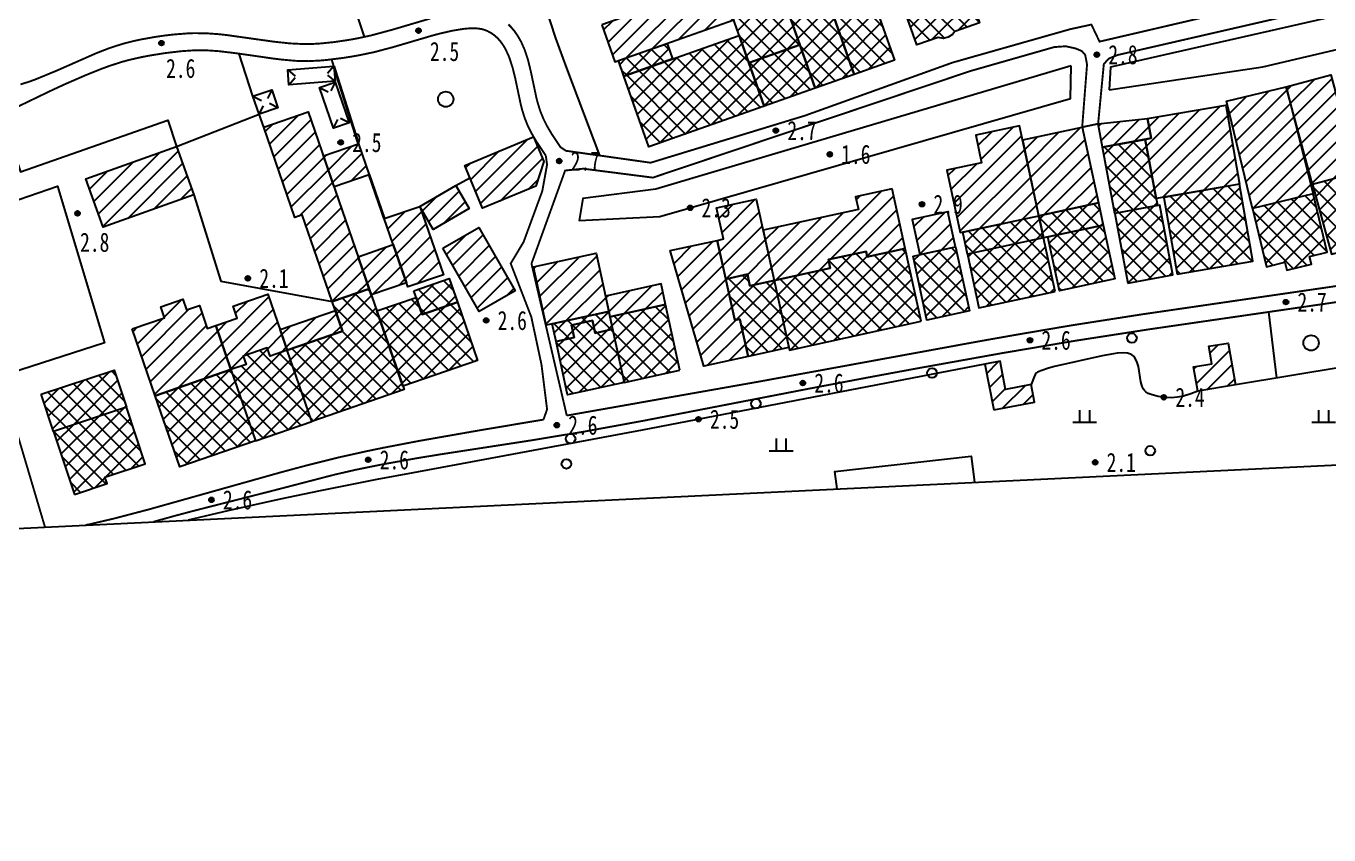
# Model space of a CAD drawing. Header units: metres. Extents: x 494039 to 619385, y 3351420 to 3402703.
# Drawn here: x 537153.6 to 537426.2, y 3373601.2 to 3373770.4 of the extents above; entities that cross this region are included whole.
import ezdxf
from ezdxf.enums import TextEntityAlignment as Align

# ---------------------------------------------------------------- set-up
doc = ezdxf.new("R2010")
doc.units = ezdxf.units.M
for name, pattern in [('2430', [0]), ('8521', [0]), ('8522', [0]), ('9610', [0])]:
    doc.linetypes.add(name, pattern=pattern)
for name, color, linetype in [('310300', 8, 'Continuous'), ('310500', 8, 'Continuous'), ('310600', 8, 'Continuous'), ('380201', 8, '2430'), ('420500', 8, 'Continuous'), ('510301', 8, 'Continuous'), ('720100', 8, 'Continuous'), ('760201', 8, '8521'), ('760202', 8, '8522'), ('810100', 8, '9610'), ('810302', 8, 'Continuous'), ('810501', 8, 'Continuous'), ('范围线', 8, 'Continuous')]:
    doc.layers.add(name, color=color, linetype=linetype)
pattern_1 = [(45, (0, 0), (-1.767766953, 1.767766953), []), (135, (0, 0), (-1.767766953, -1.767766953), [])]
pattern_2 = [(45, (0, 0), (-1.767766953, 1.767766953), [])]

# ---------------------------------------------------------------- blocks, each defined once
blk = doc.blocks.new('gc170')
at = {"linetype": 'Continuous'}
blk.add_circle((0, 0), 0.5, dxfattribs=at)
blk = doc.blocks.new('p_point')
for radius in [0.25, 0.2, 0.15, 0.1, 0.05]:
    blk.add_circle((0, 0), radius)
blk.add_point((0, 0))
blk = doc.blocks.new('v1')
blk.add_circle((0, 0), 0.8)
blk = doc.blocks.new('vm')
at = {"linetype": 'Continuous'}
for p, q in [((1.25, 0), (-1.25, 0)), ((-0.5, 0), (-0.5, 1.3)), ((0.5, 1.3), (0.5, 0))]:
    blk.add_line(p, q, dxfattribs=at)
blk = doc.blocks.new('1-3&1-4')
at = {"layer": '310300', "linetype": 'Continuous'}
h = blk.add_hatch(dxfattribs=at)
h.set_pattern_fill('ANSI31', color=8, scale=20, style=0)
h.set_pattern_definition(pattern_2)
h.paths.add_polyline_path([(537274.0711, 3373770.7112), (537276.8162, 3373762.9485), (537301.6573, 3373771.733), (537298.9122, 3373779.4957)])
h = blk.add_hatch(dxfattribs=at)
h.set_pattern_fill('ANSI31', color=8, scale=20, style=0)
h.set_pattern_definition(pattern_2)
h.paths.add_polyline_path([(537417.2397, 3373757.7088), (537426.5643, 3373760.2239), (537432.0761, 3373739.7893), (537422.7515, 3373737.2742)])
h = blk.add_hatch(dxfattribs=at)
h.set_pattern_fill('ANSI31', color=8, scale=20, style=0)
h.set_pattern_definition(pattern_2)
h.paths.add_polyline_path([(537410.1718, 3373732.272), (537404.7855, 3373754.7205), (537417.2397, 3373757.7088), (537422.8755, 3373735.3201)])
h = blk.add_hatch(dxfattribs=at)
h.set_pattern_fill('ANSI31', color=8, scale=20, style=0)
h.set_pattern_definition(pattern_2)
h.paths.add_polyline_path([(537217.6674, 3373712.7791), (537211.4022, 3373730.923), (537209.8458, 3373730.3855), (537203.3249, 3373749.2699), (537212.6243, 3373752.481), (537225.4104, 3373715.4528)])
h = blk.add_hatch(dxfattribs=at)
h.set_pattern_fill('ANSI31', color=8, scale=20, style=0)
h.set_pattern_definition(pattern_2)
h.paths.add_polyline_path([(537387.715, 3373746.7358), (537389.0092, 3373746.9763), (537388.2498, 3373751.0631), (537404.6418, 3373753.8994), (537407.5052, 3373737.3502), (537390.0212, 3373734.325)])
h = blk.add_hatch(dxfattribs=at)
h.set_pattern_fill('ANSI31', color=8, scale=20, style=0)
h.set_pattern_definition(pattern_2)
h.paths.add_polyline_path([(537365.5097, 3373730.7624), (537361.4796, 3373749.5678), (537352.2846, 3373747.5973), (537353.5157, 3373741.8526), (537346.2233, 3373740.2898), (537349.0223, 3373727.229)])
h = blk.add_hatch(dxfattribs=at)
h.set_pattern_fill('ANSI31', color=8, scale=20, style=0)
h.set_pattern_definition(pattern_2)
h.paths.add_polyline_path([(537365.5097, 3373730.7624), (537362.1118, 3373746.6177), (537374.5588, 3373749.2852), (537377.9567, 3373733.4299)])
h = blk.add_hatch(dxfattribs=at)
h.set_pattern_fill('ANSI31', color=8, scale=20, style=0)
h.set_pattern_definition(pattern_2)
h.paths.add_polyline_path([(537377.8969, 3373749.9888), (537388.2498, 3373751.0631), (537389.0092, 3373746.9763), (537378.8089, 3373745.0809)])
h = blk.add_hatch(dxfattribs=at)
h.set_pattern_fill('ANSI31', color=8, scale=20, style=0)
h.set_pattern_definition(pattern_2)
h.paths.add_polyline_path([(537259.7871, 3373747.2838), (537261.945, 3373742.1031), (537260.2935, 3373736.9712), (537249.1105, 3373732.3132), (537245.3752, 3373741.281)])
h = blk.add_hatch(dxfattribs=at)
h.set_pattern_fill('ANSI31', color=8, scale=20, style=0)
h.set_pattern_definition(pattern_2)
h.paths.add_polyline_path([(537185.0903, 3373745.2223), (537188.6933, 3373735.143), (537169.7246, 3373728.3623), (537166.1216, 3373738.4416)])
h = blk.add_hatch(dxfattribs=at)
h.set_pattern_fill('ANSI31', color=8, scale=20, style=0)
h.set_pattern_definition(pattern_2)
h.paths.add_polyline_path([(537215.8086, 3373743.2592), (537223.1552, 3373745.7961), (537225.3954, 3373739.3085), (537218.0488, 3373736.7717)])
h = blk.add_hatch(dxfattribs=at)
h.set_pattern_fill('ANSI31', color=8, scale=20, style=0)
h.set_pattern_definition(pattern_2)
h.paths.add_polyline_path([(537243.4989, 3373737.0908), (537246.3052, 3373732.2744), (537238.7916, 3373727.8964), (537235.9853, 3373732.7128)])
h = blk.add_hatch(dxfattribs=at)
h.set_pattern_fill('ANSI31', color=8, scale=20, style=0)
h.set_pattern_definition(pattern_2)
h.paths.add_polyline_path([(537334.8277, 3373736.3583), (537327.1617, 3373734.6811), (537327.7348, 3373732.0616), (537307.8201, 3373727.7045), (537310.1202, 3373717.1919), (537321.8636, 3373719.7613), (537321.4686, 3373721.5667), (537329.367, 3373723.2948), (537329.6101, 3373722.1834), (537337.549, 3373723.9203)])
h = blk.add_hatch(dxfattribs=at)
h.set_pattern_fill('ANSI31', color=8, scale=20, style=0)
h.set_pattern_definition(pattern_2)
h.paths.add_polyline_path([(537228.5585, 3373730.1483), (537235.9853, 3373732.7128), (537240.9209, 3373718.4194), (537233.4941, 3373715.8549)])
h = blk.add_hatch(dxfattribs=at)
h.set_pattern_fill('ANSI31', color=8, scale=20, style=0)
h.set_pattern_definition(pattern_2)
h.paths.add_polyline_path([(537310.1202, 3373717.1919), (537305.0389, 3373716.0802), (537304.5108, 3373718.4938), (537299.9968, 3373717.5062), (537298.2249, 3373725.6052), (537299.5089, 3373725.8861), (537298.076, 3373732.4352), (537306.3873, 3373734.2536)])
h = blk.add_hatch(dxfattribs=at)
h.set_pattern_fill('ANSI31', color=8, scale=20, style=0)
h.set_pattern_definition(pattern_2)
h.paths.add_polyline_path([(537348.0594, 3373724.2421), (537346.4493, 3373731.6015), (537339.0078, 3373729.9734), (537340.6179, 3373722.6139)])
h = blk.add_hatch(dxfattribs=at)
h.set_pattern_fill('ANSI31', color=8, scale=20, style=0)
h.set_pattern_definition(pattern_2)
h.paths.add_polyline_path([(537240.7729, 3373723.9685), (537248.3215, 3373728.2978), (537255.9254, 3373715.0395), (537248.3768, 3373710.7102)])
h = blk.add_hatch(dxfattribs=at)
h.set_pattern_fill('ANSI31', color=8, scale=20, style=0)
h.set_pattern_definition(pattern_2)
h.paths.add_polyline_path([(537223.0868, 3373722.1816), (537230.4334, 3373724.7185), (537233.1897, 3373716.7364), (537225.8431, 3373714.1996)])
h = blk.add_hatch(dxfattribs=at)
h.set_pattern_fill('ANSI31', color=8, scale=20, style=0)
h.set_pattern_definition(pattern_2)
h.paths.add_polyline_path([(537301.8858, 3373708.8727), (537302.9644, 3373709.1087), (537304.6666, 3373701.3289), (537295.4327, 3373699.3086), (537288.3775, 3373723.4507), (537298.2249, 3373725.6052)])
h = blk.add_hatch(dxfattribs=at)
h.set_pattern_fill('ANSI31', color=8, scale=20, style=0)
h.set_pattern_definition(pattern_2)
h.paths.add_polyline_path([(537262.4228, 3373707.8402), (537259.7621, 3373720.0636), (537272.8694, 3373722.9166), (537275.5301, 3373710.6933)])
h = blk.add_hatch(dxfattribs=at)
h.set_pattern_fill('ANSI31', color=8, scale=20, style=0)
h.set_pattern_definition(pattern_2)
h.paths.add_polyline_path([(537275.7626, 3373709.6248), (537287.414, 3373712.1609), (537286.4739, 3373716.4795), (537274.8226, 3373713.9434)])
h = blk.add_hatch(dxfattribs=at)
h.set_pattern_fill('ANSI31', color=8, scale=20, style=0)
h.set_pattern_definition(pattern_2)
h.paths.add_polyline_path([(537193.3057, 3373707.7637), (537197.7984, 3373709.315), (537196.9322, 3373711.8237), (537204.2059, 3373714.3353), (537208.2539, 3373702.6124), (537204.6891, 3373701.3815), (537204.0838, 3373703.1344), (537199.0237, 3373701.3871), (537199.629, 3373699.6342), (537196.4874, 3373698.5494)])
h = blk.add_hatch(dxfattribs=at)
h.set_pattern_fill('ANSI31', color=8, scale=20, style=0)
h.set_pattern_definition(pattern_2)
h.paths.add_polyline_path([(537175.8074, 3373707.0758), (537182.583, 3373709.4155), (537181.8066, 3373711.664), (537186.4444, 3373713.2655), (537187.2058, 3373711.0603), (537189.864, 3373711.9782), (537191.5309, 3373707.1508), (537193.3057, 3373707.7637), (537196.4874, 3373698.5494), (537180.6411, 3373693.0776)])
h = blk.add_hatch(dxfattribs=at)
h.set_pattern_fill('ANSI31', color=8, scale=20, style=0)
h.set_pattern_definition(pattern_2)
h.paths.add_polyline_path([(537206.7675, 3373706.9168), (537218.3148, 3373710.9042), (537219.8011, 3373706.5998), (537208.2539, 3373702.6124)])
h = blk.add_hatch(dxfattribs=at)
h.set_pattern_fill('ANSI31', color=8, scale=20, style=0)
h.set_pattern_definition(pattern_2)
h.paths.add_polyline_path([(537406.6001, 3373695.3614), (537398.7463, 3373694.0212), (537397.873, 3373699.1389), (537401.7, 3373699.7919), (537401.0786, 3373703.4335), (537405.1054, 3373704.1206)])
h = blk.add_hatch(dxfattribs=at)
h.set_pattern_fill('ANSI31', color=8, scale=20, style=0)
h.set_pattern_definition(pattern_2)
h.paths.add_polyline_path([(537356.064, 3373690.1173), (537364.6117, 3373691.764), (537363.9037, 3373695.4392), (537358.5387, 3373694.4056), (537357.4033, 3373700.299), (537354.2207, 3373699.6859)])
at = {"layer": '310500', "linetype": 'Continuous'}
h = blk.add_hatch(dxfattribs=at)
h.set_pattern_fill('ANSI37', color=8, scale=20, style=0)
h.set_pattern_definition(pattern_1)
h.paths.add_polyline_path([(537340.1096, 3373780.9879), (537339.0381, 3373784.0177), (537343.9029, 3373785.738), (537344.9744, 3373782.7082), (537348.5627, 3373783.9771), (537353.1035, 3373771.1366), (537347.9439, 3373769.312), (537347.4601, 3373768.6725), (537346.5358, 3373768.1163), (537345.5304, 3373767.8604), (537344.4462, 3373768.0751), (537339.945, 3373766.4833), (537335.4042, 3373779.3239)])
h = blk.add_hatch(dxfattribs=at)
h.set_pattern_fill('ANSI37', color=8, scale=20, style=0)
h.set_pattern_definition(pattern_1)
h.paths.add_polyline_path([(537301.4204, 3373772.4029), (537312.0847, 3373776.1741), (537315.4988, 3373766.5196), (537304.8345, 3373762.7484)])
h = blk.add_hatch(dxfattribs=at)
h.set_pattern_fill('ANSI37', color=8, scale=20, style=0)
h.set_pattern_definition(pattern_1)
h.paths.add_polyline_path([(537321.4198, 3373775.7453), (537329.8253, 3373778.7177), (537335.2758, 3373763.3046), (537326.8703, 3373760.3322)])
h = blk.add_hatch(dxfattribs=at)
h.set_pattern_fill('ANSI37', color=8, scale=20, style=0)
h.set_pattern_definition(pattern_1)
h.paths.add_polyline_path([(537313.2571, 3373772.8587), (537321.4198, 3373775.7453), (537326.8703, 3373760.3322), (537318.7077, 3373757.4456)])
h = blk.add_hatch(dxfattribs=at)
h.set_pattern_fill('ANSI37', color=8, scale=20, style=0)
h.set_pattern_definition(pattern_1)
h.paths.add_polyline_path([(537308.0434, 3373753.6744), (537283.9285, 3373745.1467), (537278.6916, 3373759.9554), (537302.8065, 3373768.4832)])
h = blk.add_hatch(dxfattribs=at)
h.set_pattern_fill('ANSI37', color=8, scale=20, style=0)
h.set_pattern_definition(pattern_1)
h.paths.add_polyline_path([(537277.5424, 3373763.2053), (537287.702, 3373766.798), (537288.8513, 3373763.5482), (537278.6916, 3373759.9554)])
h = blk.add_hatch(dxfattribs=at)
h.set_pattern_fill('ANSI37', color=8, scale=20, style=0)
h.set_pattern_definition(pattern_1)
h.paths.add_polyline_path([(537308.0434, 3373753.6744), (537304.8345, 3373762.7484), (537315.4988, 3373766.5196), (537318.7077, 3373757.4456)])
h = blk.add_hatch(dxfattribs=at)
h.set_pattern_fill('ANSI37', color=8, scale=20, style=0)
h.set_pattern_definition(pattern_1)
h.paths.add_polyline_path([(537378.8089, 3373745.0809), (537387.715, 3373746.7358), (537390.2897, 3373732.88), (537381.3835, 3373731.2251)])
h = blk.add_hatch(dxfattribs=at)
h.set_pattern_fill('ANSI37', color=8, scale=20, style=0)
h.set_pattern_definition(pattern_1)
h.paths.add_polyline_path([(537422.7515, 3373737.2742), (537426.685, 3373722.6907), (537436.0096, 3373725.2058), (537432.0761, 3373739.7893)])
h = blk.add_hatch(dxfattribs=at)
h.set_pattern_fill('ANSI37', color=8, scale=20, style=0)
h.set_pattern_definition(pattern_1)
h.paths.add_polyline_path([(537394.411, 3373718.5219), (537410.2877, 3373721.269), (537407.5052, 3373737.3502), (537391.6285, 3373734.6031)])
h = blk.add_hatch(dxfattribs=at)
h.set_pattern_fill('ANSI37', color=8, scale=20, style=0)
h.set_pattern_definition(pattern_1)
h.paths.add_polyline_path([(537416.9608, 3373721.0144), (537417.3567, 3373719.3647), (537422.5124, 3373720.6018), (537422.1166, 3373722.2515), (537425.7992, 3373723.1351), (537422.8755, 3373735.3201), (537410.1718, 3373732.272), (537413.0955, 3373720.087)])
h = blk.add_hatch(dxfattribs=at)
h.set_pattern_fill('ANSI37', color=8, scale=20, style=0)
h.set_pattern_definition(pattern_1)
h.paths.add_polyline_path([(537377.9567, 3373733.4299), (537378.947, 3373728.8089), (537366.5, 3373726.1414), (537365.5097, 3373730.7624)])
h = blk.add_hatch(dxfattribs=at)
h.set_pattern_fill('ANSI37', color=8, scale=20, style=0)
h.set_pattern_definition(pattern_1)
h.paths.add_polyline_path([(537384.0896, 3373716.6618), (537393.5222, 3373718.4145), (537390.8161, 3373732.9778), (537381.3835, 3373731.2251)])
h = blk.add_hatch(dxfattribs=at)
h.set_pattern_fill('ANSI37', color=8, scale=20, style=0)
h.set_pattern_definition(pattern_1)
h.paths.add_polyline_path([(537350.5531, 3373722.7239), (537349.5628, 3373727.3448), (537365.5097, 3373730.7624), (537366.5, 3373726.1414)])
h = blk.add_hatch(dxfattribs=at)
h.set_pattern_fill('ANSI37', color=8, scale=20, style=0)
h.set_pattern_definition(pattern_1)
h.paths.add_polyline_path([(537367.3679, 3373726.3274), (537378.947, 3373728.8089), (537381.3609, 3373717.5452), (537369.7818, 3373715.0637)])
h = blk.add_hatch(dxfattribs=at)
h.set_pattern_fill('ANSI37', color=8, scale=20, style=0)
h.set_pattern_definition(pattern_1)
h.paths.add_polyline_path([(537368.9139, 3373714.8777), (537366.5, 3373726.1414), (537350.5531, 3373722.7239), (537352.967, 3373711.4601)])
h = blk.add_hatch(dxfattribs=at)
h.set_pattern_fill('ANSI37', color=8, scale=20, style=0)
h.set_pattern_definition(pattern_1)
h.paths.add_polyline_path([(537340.8853, 3373708.6712), (537337.549, 3373723.9203), (537329.6101, 3373722.1834), (537329.367, 3373723.2948), (537321.4686, 3373721.5667), (537321.8636, 3373719.7613), (537310.1202, 3373717.1919), (537313.3046, 3373702.6369)])
h = blk.add_hatch(dxfattribs=at)
h.set_pattern_fill('ANSI37', color=8, scale=20, style=0)
h.set_pattern_definition(pattern_1)
h.paths.add_polyline_path([(537339.1674, 3373722.2966), (537348.0594, 3373724.2421), (537350.9828, 3373710.8805), (537342.0907, 3373708.935)])
h = blk.add_hatch(dxfattribs=at)
h.set_pattern_fill('ANSI37', color=8, scale=20, style=0)
h.set_pattern_definition(pattern_1)
h.paths.add_polyline_path([(537234.738, 3373715.054), (537242.1562, 3373717.6156), (537243.8719, 3373712.6471), (537236.4536, 3373710.0855)])
h = blk.add_hatch(dxfattribs=at)
h.set_pattern_fill('ANSI37', color=8, scale=20, style=0)
h.set_pattern_definition(pattern_1)
h.paths.add_polyline_path([(537313.1831, 3373703.1922), (537304.6666, 3373701.3289), (537302.9644, 3373709.1087), (537301.8858, 3373708.8727), (537299.9968, 3373717.5062), (537304.5108, 3373718.4938), (537305.0389, 3373716.0802), (537310.1202, 3373717.1919)])
h = blk.add_hatch(dxfattribs=at)
h.set_pattern_fill('ANSI37', color=8, scale=20, style=0)
h.set_pattern_definition(pattern_1)
h.paths.add_polyline_path([(537208.2539, 3373702.6124), (537219.8011, 3373706.5998), (537217.6674, 3373712.7791), (537225.4104, 3373715.4528), (537232.6856, 3373694.384), (537213.3953, 3373687.7229)])
h = blk.add_hatch(dxfattribs=at)
h.set_pattern_fill('ANSI37', color=8, scale=20, style=0)
h.set_pattern_definition(pattern_1)
h.paths.add_polyline_path([(537227.0083, 3373710.8252), (537235.2192, 3373713.6605), (537236.4536, 3373710.0855), (537243.8719, 3373712.6471), (537248.074, 3373700.4779), (537232.4449, 3373695.081)])
h = blk.add_hatch(dxfattribs=at)
h.set_pattern_fill('ANSI37', color=8, scale=20, style=0)
h.set_pattern_definition(pattern_1)
h.paths.add_polyline_path([(537290.4049, 3373698.4201), (537287.414, 3373712.1609), (537275.7626, 3373709.6248), (537278.7536, 3373695.8839)])
h = blk.add_hatch(dxfattribs=at)
h.set_pattern_fill('ANSI37', color=8, scale=20, style=0)
h.set_pattern_definition(pattern_1)
h.paths.add_polyline_path([(537263.69, 3373708.1161), (537275.5301, 3373710.6933), (537276.3303, 3373707.0167), (537272.6593, 3373706.2177), (537272.0908, 3373708.8294), (537267.7449, 3373707.8834), (537268.3133, 3373705.2717), (537264.4903, 3373704.4395)])
h = blk.add_hatch(dxfattribs=at)
h.set_pattern_fill('ANSI37', color=8, scale=20, style=0)
h.set_pattern_definition(pattern_1)
h.paths.add_polyline_path([(537278.7536, 3373695.8839), (537266.9135, 3373693.3067), (537264.4903, 3373704.4395), (537268.3133, 3373705.2717), (537267.7449, 3373707.8834), (537272.0908, 3373708.8294), (537272.6593, 3373706.2177), (537276.3303, 3373707.0167)])
h = blk.add_hatch(dxfattribs=at)
h.set_pattern_fill('ANSI37', color=8, scale=20, style=0)
h.set_pattern_definition(pattern_1)
h.paths.add_polyline_path([(537201.6289, 3373683.6599), (537213.3953, 3373687.7229), (537208.2539, 3373702.6124), (537204.6891, 3373701.3815), (537204.0838, 3373703.1344), (537199.0237, 3373701.3871), (537199.629, 3373699.6342), (537196.4874, 3373698.5494)])
h = blk.add_hatch(dxfattribs=at)
h.set_pattern_fill('ANSI37', color=8, scale=20, style=0)
h.set_pattern_definition(pattern_1)
h.paths.add_polyline_path([(537156.7985, 3373693.4116), (537172.0262, 3373698.4582), (537174.6006, 3373690.69), (537159.3729, 3373685.6435)])
h = blk.add_hatch(dxfattribs=at)
h.set_pattern_fill('ANSI37', color=8, scale=20, style=0)
h.set_pattern_definition(pattern_1)
h.paths.add_polyline_path([(537201.6289, 3373683.6599), (537185.7826, 3373678.1881), (537180.6411, 3373693.0776), (537196.4874, 3373698.5494)])
h = blk.add_hatch(dxfattribs=at)
h.set_pattern_fill('ANSI37', color=8, scale=20, style=0)
h.set_pattern_definition(pattern_1)
h.paths.add_polyline_path([(537163.7437, 3373672.4548), (537170.564, 3373674.7151), (537170.1135, 3373676.0743), (537178.5209, 3373678.8606), (537174.6006, 3373690.69), (537159.3729, 3373685.6435)])
at = {"layer": '310300', "color": 8, "linetype": 'Continuous', "flags": 128}
for points, elevation in [([(537274.0711, 3373770.7112), (537276.8162, 3373762.9485), (537301.6573, 3373771.733), (537298.9122, 3373779.4957)], 6.6128), ([(537417.2397, 3373757.7088), (537426.5643, 3373760.2239), (537432.0761, 3373739.7893), (537422.7515, 3373737.2742)], 6.0268), ([(537410.1718, 3373732.272), (537404.7855, 3373754.7205), (537417.2397, 3373757.7088), (537422.8755, 3373735.3201)], 6.0268), ([(537217.6674, 3373712.7791), (537211.4022, 3373730.923), (537209.8458, 3373730.3855), (537203.3249, 3373749.2699), (537212.6243, 3373752.481), (537225.4104, 3373715.4528)], 7.9291), ([(537387.715, 3373746.7358), (537389.0092, 3373746.9763), (537388.2498, 3373751.0631), (537404.6418, 3373753.8994), (537407.5052, 3373737.3502), (537390.0212, 3373734.325)], 5.638), ([(537365.5097, 3373730.7624), (537361.4796, 3373749.5678), (537352.2846, 3373747.5973), (537353.5157, 3373741.8526), (537346.2233, 3373740.2898), (537349.0223, 3373727.229)], 7.1068), ([(537365.5097, 3373730.7624), (537362.1118, 3373746.6177), (537374.5588, 3373749.2852), (537377.9567, 3373733.4299)], 7.1068), ([(537377.8969, 3373749.9888), (537388.2498, 3373751.0631), (537389.0092, 3373746.9763), (537378.8089, 3373745.0809)], 5.1921), ([(537259.7871, 3373747.2838), (537261.945, 3373742.1031), (537260.2935, 3373736.9712), (537249.1105, 3373732.3132), (537245.3752, 3373741.281)], 6.4925), ([(537185.0903, 3373745.2223), (537188.6933, 3373735.143), (537169.7246, 3373728.3623), (537166.1216, 3373738.4416)], 7.6109), ([(537215.8086, 3373743.2592), (537223.1552, 3373745.7961), (537225.3954, 3373739.3085), (537218.0488, 3373736.7717)], 4.3128), ([(537243.4989, 3373737.0908), (537246.3052, 3373732.2744), (537238.7916, 3373727.8964), (537235.9853, 3373732.7128)], 5.0806), ([(537334.8277, 3373736.3583), (537327.1617, 3373734.6811), (537327.7348, 3373732.0616), (537307.8201, 3373727.7045), (537310.1202, 3373717.1919), (537321.8636, 3373719.7613), (537321.4686, 3373721.5667), (537329.367, 3373723.2948), (537329.6101, 3373722.1834), (537337.549, 3373723.9203)], 9.8934), ([(537228.5585, 3373730.1483), (537235.9853, 3373732.7128), (537240.9209, 3373718.4194), (537233.4941, 3373715.8549)], 5.6875), ([(537310.1202, 3373717.1919), (537305.0389, 3373716.0802), (537304.5108, 3373718.4938), (537299.9968, 3373717.5062), (537298.2249, 3373725.6052), (537299.5089, 3373725.8861), (537298.076, 3373732.4352), (537306.3873, 3373734.2536)], 9.1503), ([(537348.0594, 3373724.2421), (537346.4493, 3373731.6015), (537339.0078, 3373729.9734), (537340.6179, 3373722.6139)], 9.6704), ([(537240.7729, 3373723.9685), (537248.3215, 3373728.2978), (537255.9254, 3373715.0395), (537248.3768, 3373710.7102)], 5.638), ([(537223.0868, 3373722.1816), (537230.4334, 3373724.7185), (537233.1897, 3373716.7364), (537225.8431, 3373714.1996)], 9.6011), ([(537301.8858, 3373708.8727), (537302.9644, 3373709.1087), (537304.6666, 3373701.3289), (537295.4327, 3373699.3086), (537288.3775, 3373723.4507), (537298.2249, 3373725.6052)], 7.0696), ([(537262.4228, 3373707.8402), (537259.7621, 3373720.0636), (537272.8694, 3373722.9166), (537275.5301, 3373710.6933)], 7.5403), ([(537275.7626, 3373709.6248), (537287.414, 3373712.1609), (537286.4739, 3373716.4795), (537274.8226, 3373713.9434)], 5.846), ([(537193.3057, 3373707.7637), (537197.7984, 3373709.315), (537196.9322, 3373711.8237), (537204.2059, 3373714.3353), (537208.2539, 3373702.6124), (537204.6891, 3373701.3815), (537204.0838, 3373703.1344), (537199.0237, 3373701.3871), (537199.629, 3373699.6342), (537196.4874, 3373698.5494)], 5.6627), ([(537206.7675, 3373706.9168), (537218.3148, 3373710.9042), (537219.8011, 3373706.5998), (537208.2539, 3373702.6124)], 5.6627), ([(537406.6001, 3373695.3614), (537398.7463, 3373694.0212), (537397.873, 3373699.1389), (537401.7, 3373699.7919), (537401.0786, 3373703.4335), (537405.1054, 3373704.1206)], 3.8153)]:
    blk.add_lwpolyline(points, close=True, dxfattribs=dict(at, elevation=elevation))
for points in [[(537175.8074, 3373707.0758), (537182.583, 3373709.4155), (537181.8066, 3373711.664), (537186.4444, 3373713.2655), (537187.2058, 3373711.0603), (537189.864, 3373711.9782), (537191.5309, 3373707.1508), (537193.3057, 3373707.7637), (537196.4874, 3373698.5494), (537180.6411, 3373693.0776)], [(537356.064, 3373690.1173), (537364.6117, 3373691.764), (537363.9037, 3373695.4392), (537358.5387, 3373694.4056), (537357.4033, 3373700.299), (537354.2207, 3373699.6859)]]:
    blk.add_lwpolyline(points, close=True, dxfattribs=at)
at = {"layer": '310500', "color": 8, "linetype": 'Continuous', "flags": 128}
for points, elevation in [([(537340.1096, 3373780.9879), (537339.0381, 3373784.0177), (537343.9029, 3373785.738), (537344.9744, 3373782.7082), (537348.5627, 3373783.9771), (537353.1035, 3373771.1366), (537347.9439, 3373769.312), (537347.4601, 3373768.6725), (537346.5358, 3373768.1163), (537345.5304, 3373767.8604), (537344.4462, 3373768.0751), (537339.945, 3373766.4833), (537335.4042, 3373779.3239)], 14.8512), ([(537301.4204, 3373772.4029), (537312.0847, 3373776.1741), (537315.4988, 3373766.5196), (537304.8345, 3373762.7484)], 17.0557), ([(537321.4198, 3373775.7453), (537329.8253, 3373778.7177), (537335.2758, 3373763.3046), (537326.8703, 3373760.3322)], 15.7429), ([(537308.0434, 3373753.6744), (537283.9285, 3373745.1467), (537278.6916, 3373759.9554), (537302.8065, 3373768.4832)], 13.7167), ([(537277.5424, 3373763.2053), (537287.702, 3373766.798), (537288.8513, 3373763.5482), (537278.6916, 3373759.9554)], 10.5066), ([(537308.0434, 3373753.6744), (537304.8345, 3373762.7484), (537315.4988, 3373766.5196), (537318.7077, 3373757.4456)], 16.0649), ([(537378.8089, 3373745.0809), (537387.715, 3373746.7358), (537390.2897, 3373732.88), (537381.3835, 3373731.2251)], 9.4029), ([(537422.7515, 3373737.2742), (537426.685, 3373722.6907), (537436.0096, 3373725.2058), (537432.0761, 3373739.7893)], 15.5928), ([(537394.411, 3373718.5219), (537410.2877, 3373721.269), (537407.5052, 3373737.3502), (537391.6285, 3373734.6031)], 14.6243), ([(537416.9608, 3373721.0144), (537417.3567, 3373719.3647), (537422.5124, 3373720.6018), (537422.1166, 3373722.2515), (537425.7992, 3373723.1351), (537422.8755, 3373735.3201), (537410.1718, 3373732.272), (537413.0955, 3373720.087)], 14.9241), ([(537377.9567, 3373733.4299), (537378.947, 3373728.8089), (537366.5, 3373726.1414), (537365.5097, 3373730.7624)], 9.7447), ([(537384.0896, 3373716.6618), (537393.5222, 3373718.4145), (537390.8161, 3373732.9778), (537381.3835, 3373731.2251)], 14.872), ([(537350.5531, 3373722.7239), (537349.5628, 3373727.3448), (537365.5097, 3373730.7624), (537366.5, 3373726.1414)], 9.7447), ([(537367.3679, 3373726.3274), (537378.947, 3373728.8089), (537381.3609, 3373717.5452), (537369.7818, 3373715.0637)], 13.1382), ([(537368.9139, 3373714.8777), (537366.5, 3373726.1414), (537350.5531, 3373722.7239), (537352.967, 3373711.4601)], 13.1382), ([(537340.8853, 3373708.6712), (537337.549, 3373723.9203), (537329.6101, 3373722.1834), (537329.367, 3373723.2948), (537321.4686, 3373721.5667), (537321.8636, 3373719.7613), (537310.1202, 3373717.1919), (537313.3046, 3373702.6369)], 14.872), ([(537339.1674, 3373722.2966), (537348.0594, 3373724.2421), (537350.9828, 3373710.8805), (537342.0907, 3373708.935)], 14.6243), ([(537313.1831, 3373703.1922), (537304.6666, 3373701.3289), (537302.9644, 3373709.1087), (537301.8858, 3373708.8727), (537299.9968, 3373717.5062), (537304.5108, 3373718.4938), (537305.0389, 3373716.0802), (537310.1202, 3373717.1919)], 14.3023), ([(537208.2539, 3373702.6124), (537219.8011, 3373706.5998), (537217.6674, 3373712.7791), (537225.4104, 3373715.4528), (537232.6856, 3373694.384), (537213.3953, 3373687.7229)], 14.8609), ([(537227.0083, 3373710.8252), (537235.2192, 3373713.6605), (537236.4536, 3373710.0855), (537243.8719, 3373712.6471), (537248.074, 3373700.4779), (537232.4449, 3373695.081)], 14.8361), ([(537290.4049, 3373698.4201), (537287.414, 3373712.1609), (537275.7626, 3373709.6248), (537278.7536, 3373695.8839)], 13.6955), ([(537263.69, 3373708.1161), (537275.5301, 3373710.6933), (537276.3303, 3373707.0167), (537272.6593, 3373706.2177), (537272.0908, 3373708.8294), (537267.7449, 3373707.8834), (537268.3133, 3373705.2717), (537264.4903, 3373704.4395)], 10.2773), ([(537278.7536, 3373695.8839), (537266.9135, 3373693.3067), (537264.4903, 3373704.4395), (537268.3133, 3373705.2717), (537267.7449, 3373707.8834), (537272.0908, 3373708.8294), (537272.6593, 3373706.2177), (537276.3303, 3373707.0167)], 13.6955), ([(537201.6289, 3373683.6599), (537213.3953, 3373687.7229), (537208.2539, 3373702.6124), (537204.6891, 3373701.3815), (537204.0838, 3373703.1344), (537199.0237, 3373701.3871), (537199.629, 3373699.6342), (537196.4874, 3373698.5494)], 14.96), ([(537156.7985, 3373693.4116), (537172.0262, 3373698.4582), (537174.6006, 3373690.69), (537159.3729, 3373685.6435)], 10.2785), ([(537201.6289, 3373683.6599), (537185.7826, 3373678.1881), (537180.6411, 3373693.0776), (537196.4874, 3373698.5494)], 14.3407), ([(537163.7437, 3373672.4548), (537170.564, 3373674.7151), (537170.1135, 3373676.0743), (537178.5209, 3373678.8606), (537174.6006, 3373690.69), (537159.3729, 3373685.6435)], 16.4214)]:
    blk.add_lwpolyline(points, close=True, dxfattribs=dict(at, elevation=elevation))
for points in [[(537313.2571, 3373772.8587), (537321.4198, 3373775.7453), (537326.8703, 3373760.3322), (537318.7077, 3373757.4456)], [(537234.738, 3373715.054), (537242.1562, 3373717.6156), (537243.8719, 3373712.6471), (537236.4536, 3373710.0855)]]:
    blk.add_lwpolyline(points, close=True, dxfattribs=at)
at = {"layer": '310600', "color": 8, "linetype": 'Continuous'}
for p, q in [((537208.3577, 3373761.2652), (537209.879, 3373759.9669)), ((537217.9968, 3373762.0273), (537216.6985, 3373760.506)), ((537218.2455, 3373758.8821), (537216.7242, 3373760.1804)), ((537205.0078, 3373757.0953), (537204.1326, 3373755.2969)), ((537208.6064, 3373758.1199), (537209.9047, 3373759.6412)), ((537215.0341, 3373757.5523), (537216.8322, 3373756.6767)), ((537218.2626, 3373758.6662), (537217.387, 3373756.8681)), ((537201.0899, 3373755.7424), (537202.8883, 3373754.8672)), ((537202.3895, 3373751.9789), (537203.2647, 3373753.7773)), ((537206.3074, 3373753.3318), (537204.509, 3373754.207)), ((537217.9579, 3373749.0782), (537218.8335, 3373750.8763)), ((537221.1864, 3373750.1921), (537219.3883, 3373751.0677))]:
    blk.add_line(p, q, dxfattribs=at)
at = {"layer": '310600', "color": 8, "linetype": 'Continuous', "elevation": 4.0973, "flags": 128}
for points in [[(537217.9968, 3373762.0273), (537218.2455, 3373758.8821), (537208.6064, 3373758.1199), (537208.3577, 3373761.2652)], [(537201.0899, 3373755.7424), (537205.0078, 3373757.0953), (537206.3074, 3373753.3318), (537202.3895, 3373751.9789)]]:
    blk.add_lwpolyline(points, close=True, dxfattribs=at)
at = {"layer": '310600', "color": 8, "linetype": 'Continuous', "flags": 128}
blk.add_lwpolyline([(537218.2626, 3373758.6662), (537221.1864, 3373750.1921), (537217.9579, 3373749.0782), (537215.0341, 3373757.5523)], close=True, dxfattribs=at)
at = {"layer": '380201', "color": 8, "linetype": '2430', "const_width": 0.6, "elevation": 4.2339, "flags": 128}
for points in [[(537223.1552, 3373745.7961), (537217.9968, 3373762.0273)], [(537228.5585, 3373730.1483), (537225.3954, 3373739.3085)]]:
    blk.add_lwpolyline(points, dxfattribs=at)
at = {"layer": '420500', "color": 8, "linetype": 'Continuous', "const_width": 0.4, "flags": 128}
for points in [[(537435.5969, 3373780.5534), (537378.1918, 3373767.1823), (537376.4883, 3373770.7477), (537372.0724, 3373769.7877), (537347.4348, 3373762.7955), (537316.5492, 3373751.6951), (537284.276, 3373741.8448), (537266.5509, 3373744.3418), (537265.4078, 3373745.1112), (537263.5866, 3373747.8531), (537262.6062, 3373749.5114), (537261.8833, 3373750.957), (537261.2176, 3373752.5783), (537260.6834, 3373754.2498), (537260.3856, 3373755.388), (537259.2178, 3373760.9064), (537258.6609, 3373763.2167), (537257.9309, 3373765.471), (537257.1762, 3373767.1577), (537256.4646, 3373768.4016), (537255.7832, 3373769.3802), (537255.0152, 3373770.2914), (537254.5239, 3373770.7854)], [(537238.1258, 3373772.001), (537230.2359, 3373769.6718), (537225.7903, 3373768.4747), (537222.9553, 3373767.8665), (537221.2419, 3373767.5551), (537218.086, 3373767.0865), (537215.2081, 3373766.7916), (537213.7682, 3373766.7031), (537211.7533, 3373766.6644), (537208.7652, 3373766.8114), (537205.355, 3373767.1818), (537195.5546, 3373768.5574), (537193.8476, 3373768.7428), (537191.2836, 3373768.9274), (537188.6535, 3373768.9487), (537187.2328, 3373768.8901), (537184.3917, 3373768.6597), (537182.6187, 3373768.4521), (537180.85, 3373768.2012), (537177.6844, 3373767.6414), (537176.2886, 3373767.3438), (537173.8706, 3373766.7345), (537171.0352, 3373765.821), (537168.3576, 3373764.7797), (537160.0085, 3373761.1037), (537155.5945, 3373759.2828), (537154.2548, 3373758.8), (537152.4502, 3373758.2296)], [(537374.5588, 3373749.2852), (537377.8969, 3373749.9888), (537379.0895, 3373762.4948), (537380.1377, 3373763.6411), (537381.9165, 3373764.3677), (537436.4129, 3373776.894), (537462.562, 3373782.546), (537540.8301, 3373803.526)], [(537262.3524, 3373743.3143), (537260.4116, 3373746.2335), (537259.3654, 3373747.9983), (537258.6611, 3373749.3956), (537257.9295, 3373751.1918), (537257.4092, 3373752.8578), (537257.1181, 3373753.9911), (537255.9564, 3373759.4766), (537255.3952, 3373761.7719), (537254.6552, 3373764.0122), (537253.9187, 3373765.6086), (537253.6016, 3373766.1638), (537252.9884, 3373767.0677), (537252.3391, 3373767.827), (537251.6893, 3373768.4249), (537250.9499, 3373768.9561), (537250.152, 3373769.3891), (537249.3711, 3373769.688), (537248.7812, 3373769.836), (537247.7762, 3373769.9645), (537246.4362, 3373769.9646), (537245.0209, 3373769.832), (537242.725, 3373769.4514), (537240.0937, 3373768.844), (537238.6045, 3373768.4468), (537230.4735, 3373766.0513), (537226.4543, 3373764.9864), (537223.493, 3373764.3656), (537221.703, 3373764.0477), (537219.9069, 3373763.7662), (537216.6044, 3373763.3522), (537215.1014, 3373763.2176), (537212.6964, 3373763.0994), (537210.0889, 3373763.1554), (537207.1061, 3373763.4197), (537205.4027, 3373763.6284), (537197.7396, 3373764.7276), (537193.9052, 3373765.1859), (537191.3454, 3373765.3618), (537188.8126, 3373765.36), (537186.1251, 3373765.1819), (537182.7692, 3373764.7902), (537179.4281, 3373764.2577), (537177.7681, 3373763.9398), (537175.1367, 3373763.3434), (537173.519, 3373762.9003), (537170.9996, 3373762.0751), (537169.4439, 3373761.5028), (537166.0545, 3373760.1449), (537161.7845, 3373758.2879), (537158.7601, 3373756.8892), (537151.4261, 3373753.3513)], [(537690.9285, 3373758.5696), (537670.0644, 3373754.8148), (537657.4598, 3373752.6667), (537639.8756, 3373749.8232), (537587.0696, 3373741.6074), (537569.476, 3373738.8171), (537542.4359, 3373734.3458), (537507.4576, 3373728.4705), (537489.9592, 3373725.5902), (537478.5122, 3373723.7606), (537465.7866, 3373721.769), (537439.0463, 3373717.6909), (537387.0709, 3373710.1205), (537372.2387, 3373707.8023), (537360.4656, 3373705.8002), (537352.9822, 3373704.4731), (537306.8672, 3373696.0357), (537266.7338, 3373688.9486)], [(537180.2845, 3373666.726), (537184.91, 3373668.0157), (537188.9742, 3373669.0889), (537205.2797, 3373673.2408), (537218.0313, 3373676.5551), (537222.7004, 3373677.6277), (537228.1429, 3373678.7296), (537235.4358, 3373680.0324), (537240.0081, 3373680.782), (537259.2534, 3373683.7483), (537270.3381, 3373685.5848), (537282.6127, 3373687.8266), (537317.1294, 3373694.516), (537330.0612, 3373696.9706), (537339.6586, 3373698.747), (537357.8047, 3373702.0052), (537372.7724, 3373704.5437), (537388.6546, 3373707.0015), (537425.737, 3373712.384), (537439.5427, 3373714.4353)], [(537132.5857, 3373748.0788), (537148.5048, 3373695.9666), (537152.209, 3373683.6925), (537157.5665, 3373665.632)], [(537261.8627, 3373688.1035), (537247.6282, 3373685.7067), (537235.7803, 3373683.6293), (537228.347, 3373682.2053), (537225.0225, 3373681.5208), (537219.2232, 3373680.2376), (537212.172, 3373678.48), (537206.8715, 3373677.0565), (537179.363, 3373669.3273), (537172.0387, 3373667.4036), (537167.0166, 3373666.2235), (537166.083, 3373666.0421)]]:
    blk.add_lwpolyline(points, dxfattribs=at)
at = {"layer": '420500', "color": 8, "linetype": 'Continuous', "const_width": 0.4, "elevation": 2.2695, "flags": 128}
for points in [[(537266.7367, 3373688.9361), (537259.3485, 3373720.7234), (537266.389, 3373740.2102), (537270.1726, 3373740.5956), (537284.7465, 3373738.7292), (537351.2044, 3373761.0361), (537368.713, 3373766.0429), (537371.1122, 3373766.209), (537373.1586, 3373765.7618), (537374.496, 3373765.1973), (537375.1963, 3373764.3869), (537375.5747, 3373762.3917), (537374.5588, 3373749.2852)], [(537261.8627, 3373688.1035), (537262.6112, 3373690.2446), (537261.4441, 3373699.5955), (537259.3131, 3373709.5854), (537254.9999, 3373720.7576), (537257.7047, 3373725.2743), (537261.6157, 3373735.9265), (537262.6062, 3373741.4187), (537262.3524, 3373743.3143)]]:
    blk.add_lwpolyline(points, dxfattribs=at)
at = {"layer": '760201', "color": 8, "linetype": '8521', "flags": 128}
for points in [[(537273.6555, 3373743.341), (537266.7381, 3373761.6004), (537264.4587, 3373767.8734), (537263.3015, 3373771.2918), (537262.4548, 3373774.1224), (537262.0245, 3373776.2334), (537261.9864, 3373776.6966), (537262.0269, 3373777.3295), (537262.2119, 3373777.8688), (537262.4576, 3373778.2457), (537262.8693, 3373778.6576), (537263.1648, 3373778.8773), (537263.846, 3373779.2644), (537264.3551, 3373779.4901), (537265.6121, 3373779.9287), (537270.2405, 3373781.2667), (537273.4037, 3373782.321), (537277.8657, 3373783.9636), (537284.2755, 3373786.4914), (537298.2301, 3373792.2562), (537303.1304, 3373794.3985), (537307.381, 3373796.3485), (537308.776, 3373796.9558), (537310.7915, 3373797.7446), (537312.4296, 3373798.2694), (537313.996, 3373798.6352), (537315.8476, 3373798.8901), (537318.2683, 3373799.1415), (537320.1864, 3373799.4646), (537321.5751, 3373799.8375), (537322.256, 3373800.0692), (537323.4727, 3373800.5773), (537324.5335, 3373801.1421), (537325.0503, 3373801.4698), (537325.9833, 3373802.1685), (537326.4726, 3373802.5968), (537327.628, 3373803.8256), (537328.5091, 3373805.0881), (537329.0689, 3373806.2226), (537329.4381, 3373807.3782), (537329.7432, 3373808.9066), (537330.1905, 3373811.6698)], [(537451.6873, 3373702.8469), (537406.6001, 3373695.3614)], [(537398.7463, 3373694.0212), (537397.2612, 3373693.4918), (537395.7688, 3373693.0369), (537394.5138, 3373692.7884), (537393.2665, 3373692.6887), (537391.8289, 3373692.7445), (537390.4459, 3373692.9369), (537389.1672, 3373693.2547), (537388.3914, 3373693.5756), (537387.9088, 3373693.8896), (537387.5844, 3373694.2199), (537387.4073, 3373694.4764), (537387.1333, 3373695.053), (537386.8616, 3373696.0332), (537386.3237, 3373699.187), (537386.0699, 3373700.0613), (537385.739, 3373700.8041), (537385.4029, 3373701.2894), (537384.9237, 3373701.6819), (537384.6434, 3373701.8188), (537384.0271, 3373701.9917), (537383.1781, 3373702.0647), (537381.8938, 3373701.9896), (537381.1285, 3373701.8859), (537378.7734, 3373701.435), (537368.7532, 3373699.1766), (537367.529, 3373698.8483), (537365.8876, 3373698.3206), (537365.2306, 3373698.0261), (537365.031, 3373697.882), (537364.7558, 3373697.5705), (537364.4802, 3373697.0435), (537363.9037, 3373695.4392)], [(537354.2207, 3373699.6859), (537282.5181, 3373685.9165), (537262.6907, 3373682.1664), (537234.5917, 3373676.976), (537227.0224, 3373675.5486), (537215.1456, 3373673.2209), (537206.7637, 3373671.4731), (537195.8369, 3373669.0308), (537187.512, 3373667.0741)]]:
    blk.add_lwpolyline(points, dxfattribs=at)
at = {"layer": '760202', "color": 8, "linetype": '8522', "flags": 128}
for points in [[(537380.2184, 3373757.1187), (537412.3764, 3373761.9158), (537502.0576, 3373783.0089), (537500.6063, 3373789.2053), (537380.4951, 3373761.8392)], [(537372.2862, 3373762.105), (537285.3901, 3373736.2978), (537270.0765, 3373734.3875), (537269.2963, 3373729.7358), (537286.1905, 3373730.592), (537372.1085, 3373755.2489)]]:
    blk.add_lwpolyline(points, close=True, dxfattribs=at)
at = {"layer": '810100', "color": 8, "linetype": '9610', "flags": 128}
blk.add_lwpolyline([(537213.9814, 3373799.6829), (537224.3159, 3373768.1488)], dxfattribs=at)
for points, elevation in [([(537201.0899, 3373755.7424), (537198.1847, 3373764.6595)], 2.5595), ([(537217.9968, 3373762.0273), (537217.594, 3373763.4683)], 2.0471), ([(537148.3737, 3373752.0715), (537152.4709, 3373739.9278), (537183.2477, 3373750.7285), (537185.0903, 3373745.2223), (537202.3895, 3373751.9789)], 2.5595), ([(537203.3249, 3373749.2699), (537202.3895, 3373751.9789)], 2.5595), ([(537143.2019, 3373750.695), (537150.0819, 3373733.4787), (537160.1599, 3373736.9376), (537170.0507, 3373704.1865), (537148.1579, 3373697.0863)], 2.5297), ([(537243.4989, 3373737.0908), (537246.4539, 3373738.6912)], 2.0471), ([(537188.6933, 3373735.143), (537194.3561, 3373717.0785), (537217.6674, 3373712.7791)], 2.5595), ([(537415.2718, 3373696.8011), (537413.6046, 3373710.6299)], 2.0783), ([(537323.2747, 3373673.612), (537322.8353, 3373677.23), (537351.3079, 3373680.4678), (537352.0629, 3373674.9983)], 2.0783)]:
    blk.add_lwpolyline(points, dxfattribs=dict(at, elevation=elevation))
at = {"layer": '范围线', "color": 8}
blk.add_lwpolyline([(535819.6419, 3373601.2022), (537627.1126, 3373688.2437), (538787.7298, 3373876.5354), (540484.0612, 3374633.6129), (539516.8326, 3374541.113), (537774.5038, 3374098.173), (535819.6419, 3373601.2022)], dxfattribs=at)
at = {"layer": '510301', "color": 8, "linetype": 'Continuous', "xscale": 2, "yscale": 2}
for p in [(537384.9657, 3373705.1623, 2.4781), (537343.1541, 3373697.8544, 2.4484), (537306.3032, 3373691.4407, 2.4186), (537267.5325, 3373684.0977, 2.4484), (537388.8011, 3373681.5897, 1.7164), (537266.6599, 3373678.8298, 2.4484)]:
    blk.add_blockref('gc170', p, dxfattribs=at)
at = {"layer": '720100', "color": 8, "linetype": 'Continuous', "xscale": 2, "yscale": 2, "zscale": 2}
for p in [(537235.7176, 3373769.4841, 2.4983), (537181.9337, 3373766.8661, 2.6292), (537377.6275, 3373764.4535, 2.8013), (537310.4767, 3373748.5669, 2.6818), (537219.4396, 3373746.0833, 2.5198), (537321.7471, 3373743.6022, 1.5603), (537265.1569, 3373742.1936, 2.65), (537292.5252, 3373732.41, 2.2502), (537341.0494, 3373733.1529, 2.9229), (537164.3829, 3373731.2493, 2.8289), (537200.0151, 3373717.6612, 2.1), (537417.191, 3373712.6891, 2.7039), (537249.8711, 3373708.8417, 2.627), (537363.6375, 3373704.7109, 2.6355), (537316.122, 3373695.7502, 2.6149), (537391.6599, 3373692.7679, 2.4008), (537264.6313, 3373686.9431, 2.5813), (537294.2815, 3373688.1799, 2.4808), (537225.1927, 3373679.6905, 2.6091), (537377.2761, 3373679.1517, 2.0736), (537192.3944, 3373671.3098, 2.5812)]:
    blk.add_blockref('p_point', p, dxfattribs=at)
at = {"layer": '810302', "color": 8, "linetype": 'Continuous', "xscale": 2, "yscale": 2}
for p in [(537375.0683, 3373687.5088), (537425.0683, 3373687.5088), (537311.582, 3373681.5283)]:
    blk.add_blockref('vm', p, dxfattribs=at)
at = {"layer": '810501', "color": 8, "linetype": 'Continuous', "xscale": 2, "yscale": 2}
for p in [(537241.4027, 3373755.1168), (537422.4385, 3373704.1409, 3.2043)]:
    blk.add_blockref('v1', p, dxfattribs=at)
at = {"layer": '720100', "color": 8, "width": 0.75}
for s, p in [('2.5', (537238.103, 3373765.1287, 2.4983)), ('2.8', (537380.0275, 3373764.4535, 2.8013)), ('2.6', (537182.9064, 3373761.5822, 2.6292)), ('2.7', (537312.8767, 3373748.5669, 2.6818)), ('2.5', (537221.8396, 3373746.0833, 2.5198)), ('2.7', (537267.5569, 3373742.1936, 2.65)), ('1.6', (537324.1471, 3373743.6022, 1.5603)), ('2.3', (537294.9252, 3373732.41, 2.2502)), ('2.9', (537343.4494, 3373733.1529, 2.9229)), ('2.8', (537164.9142, 3373725.206, 2.8289)), ('2.1', (537202.4151, 3373717.6612, 2.1)), ('2.7', (537419.591, 3373712.6891, 2.7039)), ('2.6', (537252.2711, 3373708.8417, 2.627)), ('2.6', (537366.0375, 3373704.7109, 2.6355)), ('2.6', (537318.522, 3373695.7502, 2.6149)), ('2.4', (537394.0599, 3373692.7679, 2.4008)), ('2.5', (537296.6815, 3373688.1799, 2.4808)), ('2.6', (537267.0313, 3373686.9431, 2.5813)), ('2.6', (537227.5927, 3373679.6905, 2.6091)), ('2.1', (537379.6761, 3373679.1517, 2.0736)), ('2.6', (537194.7944, 3373671.3098, 2.5812))]:
    blk.add_text(s, height=4, dxfattribs=at).set_placement(p, align=Align.MIDDLE_LEFT)

msp = doc.modelspace()

# ---------------------------------------------------------------- block references
msp.add_blockref('1-3&1-4', (0, 0))

doc.saveas('drawing.dxf')
